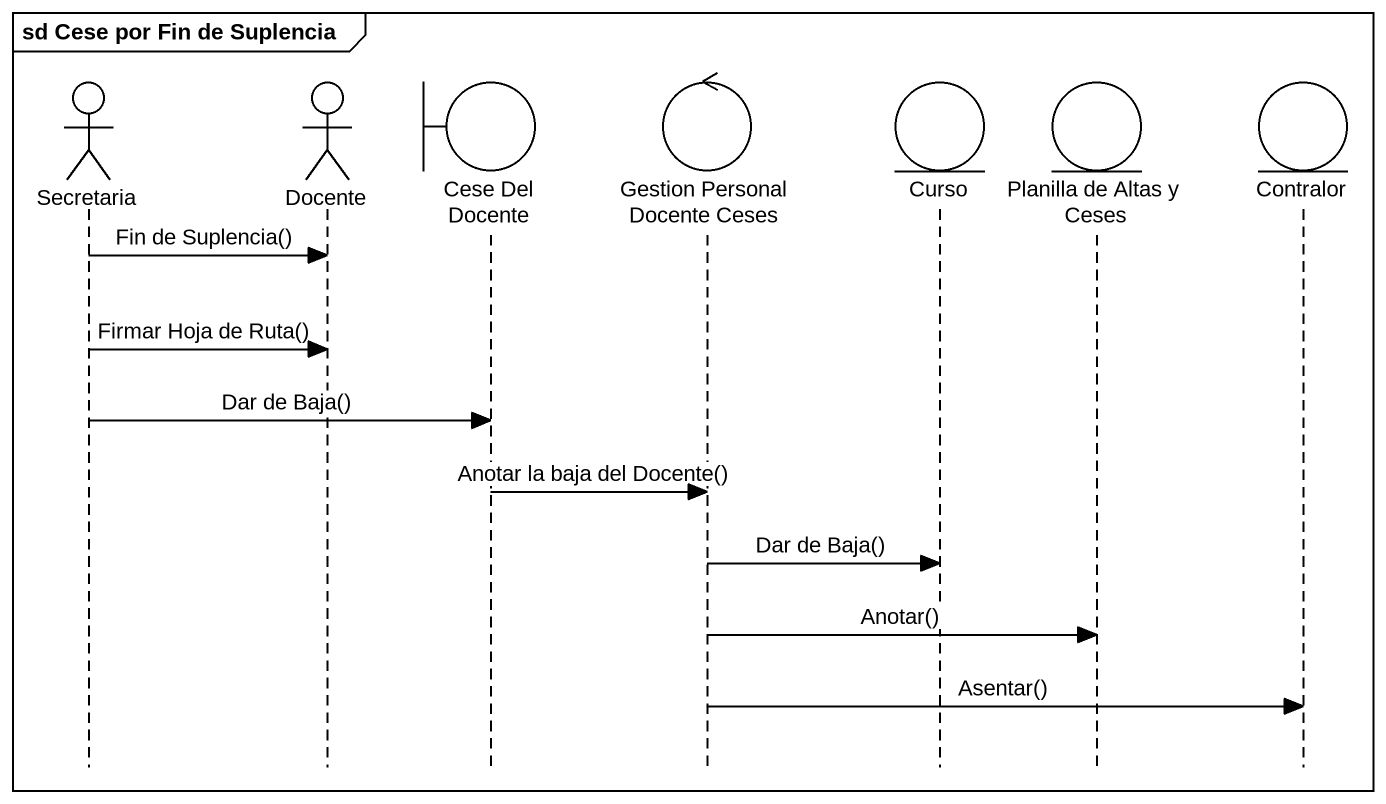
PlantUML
@startuml
mainframe sd Cese por Fin de Suplencia
hide footbox
actor Secretaria
actor Docente
boundary "Cese Del Docente" as Cese_Del_Docente
control "Gestion Personal Docente Ceses" as Gestion_Personal_Docente
entity Curso
entity "Planilla de Altas y Ceses" as Planilla_de_Altas_y_Ceses
entity Contralor

Secretaria -> Docente : Fin de Suplencia()
Secretaria -> Docente : Firmar Hoja de Ruta()
Secretaria -> Cese_Del_Docente : Dar de Baja()
Cese_Del_Docente -> Gestion_Personal_Docente : Anotar la baja del Docente()
Gestion_Personal_Docente -> Curso : Dar de Baja()
Gestion_Personal_Docente -> Planilla_de_Altas_y_Ceses : Anotar()
Gestion_Personal_Docente -> Contralor : Asentar()
@enduml
